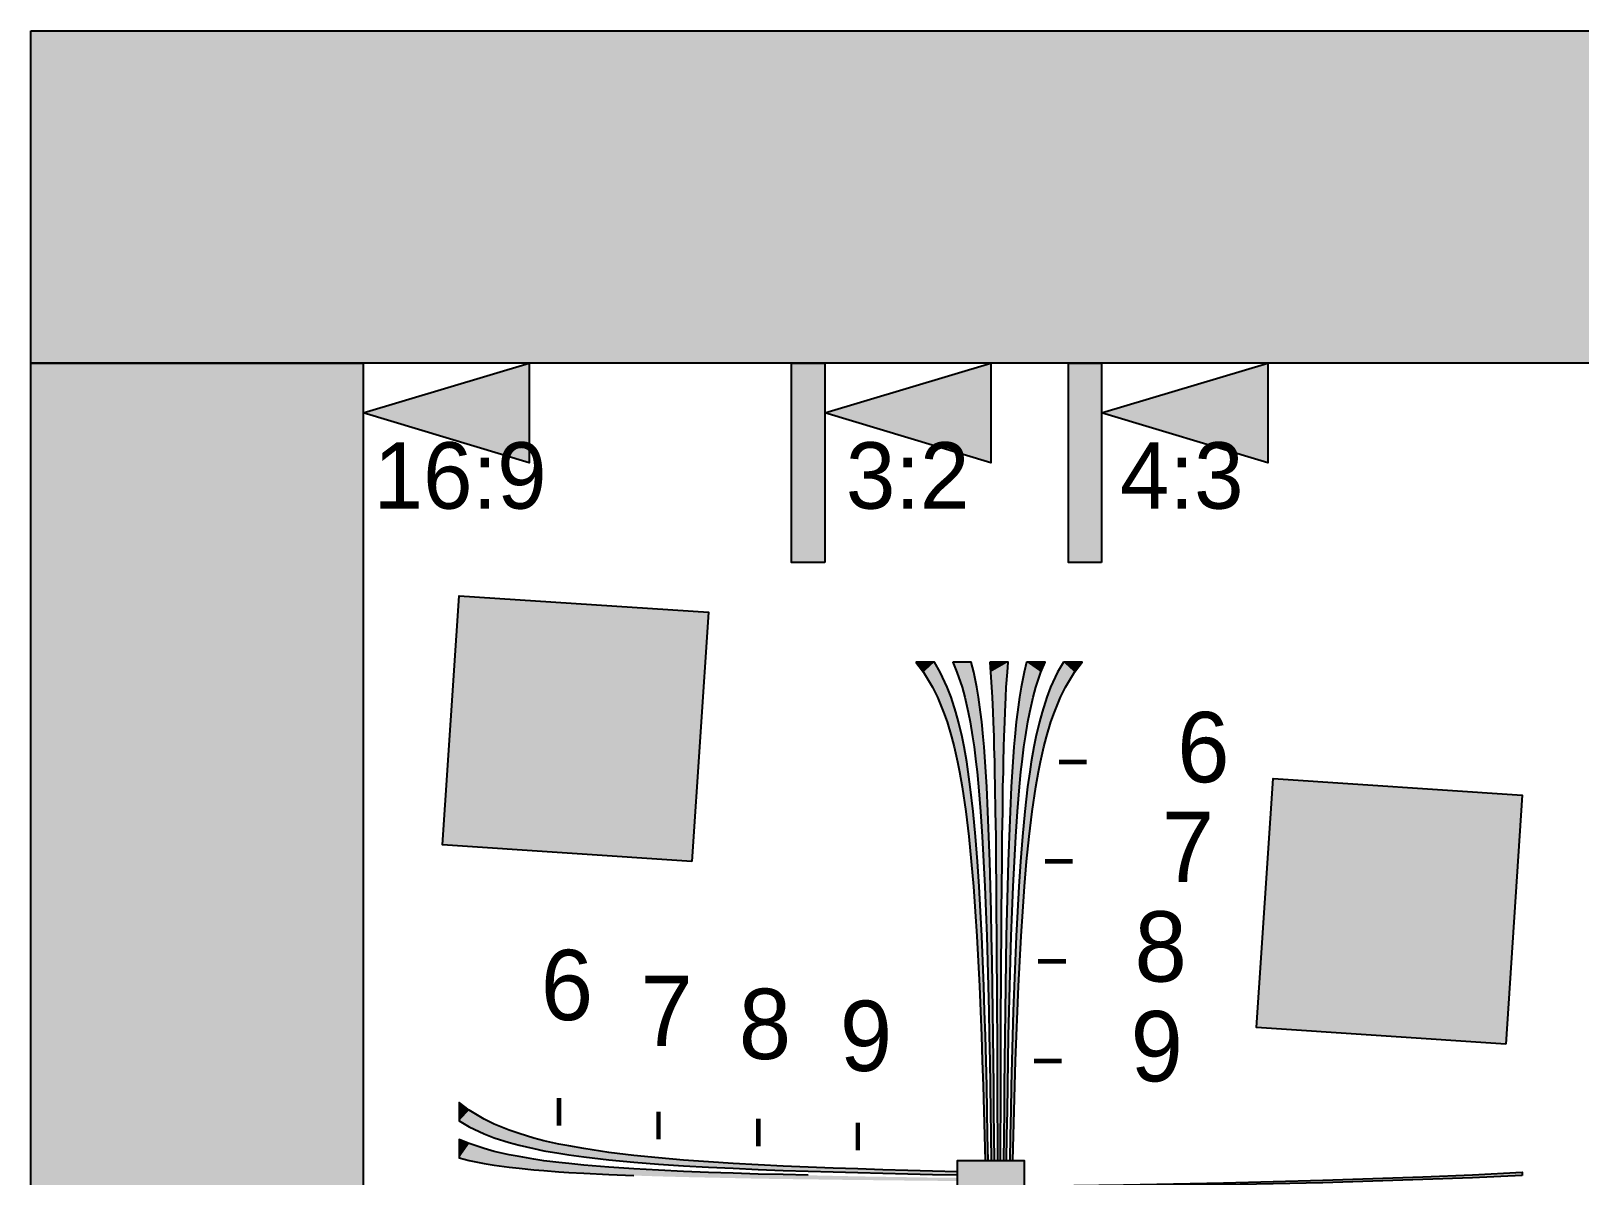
# Model space of a CAD drawing. Header units: millimetres. Extents: x 0 to 420, y 0 to 297.
# Drawn here: x 0 to 115.3, y 211.8 to 297 of the extents above; entities that cross this region are included whole.
import ezdxf

# ---------------------------------------------------------------- set-up
doc = ezdxf.new("R2010")
doc.units = ezdxf.units.MM
for name, color, linetype in [('FRAME', 7, 'Continuous'), ('GLUE', 1, 'Continuous'), ('LABELS', 7, 'Continuous'), ('PERIPHERY', 7, 'Continuous'), ('SFR', 7, 'Continuous')]:
    doc.layers.add(name, color=color, linetype=linetype)

msp = doc.modelspace()

# ---------------------------------------------------------------- hatches: boundary and pattern name
at = {"layer": 'FRAME', "true_color": 0x000000}
h = msp.add_hatch(color=7, dxfattribs=at)
h.dxf.hatch_style = 1
h.paths.add_polyline_path([(0, 297), (250.75, 297), (250.75, 272.25), (0, 272.25), (0, 297)])
h = msp.add_hatch(color=7, dxfattribs=at)
h.dxf.hatch_style = 1
h.paths.add_polyline_path([(0, 272.25), (24.75, 272.25), (24.75, 24.75), (0, 24.75), (0, 272.25)])
h = msp.add_hatch(color=7, dxfattribs=at)
h.dxf.hatch_style = 1
h.paths.add_polyline_path([(37.12, 272.25), (37.12, 264.82), (24.75, 268.54), (37.12, 272.25)])
h = msp.add_hatch(color=7, dxfattribs=at)
h.dxf.hatch_style = 1
h.paths.add_polyline_path([(59.13, 257.4), (56.65, 257.4), (56.65, 272.25), (59.13, 272.25), (59.13, 257.4)])
h = msp.add_hatch(color=7, dxfattribs=at)
h.dxf.hatch_style = 1
h.paths.add_polyline_path([(71.5, 272.25), (71.5, 264.82), (59.13, 268.54), (71.5, 272.25)])
h = msp.add_hatch(color=7, dxfattribs=at)
h.dxf.hatch_style = 1
h.paths.add_polyline_path([(79.76, 257.4), (77.28, 257.4), (77.28, 272.25), (79.76, 272.25), (79.76, 257.4)])
h = msp.add_hatch(color=7, dxfattribs=at)
h.dxf.hatch_style = 1
h.paths.add_polyline_path([(92.13, 272.25), (92.13, 264.82), (79.76, 268.54), (92.13, 272.25)])
at = {"layer": 'PERIPHERY', "true_color": 0x000000}
h = msp.add_hatch(color=7, dxfattribs=at)
h.dxf.hatch_style = 1
h.paths.add_polyline_path([(65.92, 249.98), (66.49, 249.23), (67.16, 248.12), (67.53, 247.38), (67.99, 246.26), (68.25, 245.52), (68.58, 244.41), (68.77, 243.66), (69.02, 242.55), (69.16, 241.81), (69.36, 240.69), (69.64, 238.84), (69.86, 236.98), (70.05, 235.13), (70.21, 233.27), (70.35, 231.41), (70.46, 229.56), (70.57, 227.7), (70.65, 225.84), (70.74, 223.99), (70.81, 222.13), (70.87, 220.27), (70.94, 218.42), (70.98, 216.56), (71.03, 214.71), (71.08, 212.85), (71.31, 212.85), (71.27, 214.71), (71.24, 216.56), (71.2, 218.42), (71.15, 220.27), (71.1, 222.13), (71.04, 223.99), (70.98, 225.84), (70.91, 227.7), (70.83, 229.56), (70.74, 231.41), (70.63, 233.27), (70.51, 235.13), (70.36, 236.98), (70.19, 238.84), (69.97, 240.69), (69.82, 241.81), (69.71, 242.55), (69.51, 243.66), (69.36, 244.41), (69.11, 245.52), (68.9, 246.26), (68.54, 247.38), (68.26, 248.12), (67.74, 249.23), (67.3, 249.98), (65.92, 249.98)])
h = msp.add_hatch(color=7, dxfattribs=at)
h.dxf.hatch_style = 1
h.paths.add_polyline_path([(68.67, 249.98), (68.98, 249.23), (69.36, 248.12), (69.57, 247.38), (69.82, 246.26), (69.97, 245.52), (70.15, 244.41), (70.26, 243.66), (70.39, 242.55), (70.48, 241.81), (70.59, 240.69), (70.74, 238.84), (70.86, 236.98), (70.96, 235.13), (71.05, 233.27), (71.13, 231.41), (71.2, 229.56), (71.25, 227.7), (71.3, 225.84), (71.35, 223.99), (71.39, 222.13), (71.43, 220.27), (71.46, 218.42), (71.49, 216.56), (71.51, 214.71), (71.54, 212.85), (71.77, 212.85), (71.75, 214.71), (71.73, 216.56), (71.72, 218.42), (71.7, 220.27), (71.68, 222.13), (71.65, 223.99), (71.62, 225.84), (71.6, 227.7), (71.56, 229.56), (71.52, 231.41), (71.48, 233.27), (71.42, 235.13), (71.36, 236.98), (71.29, 238.84), (71.2, 240.69), (71.13, 241.81), (71.08, 242.55), (71, 243.66), (70.94, 244.41), (70.83, 245.52), (70.74, 246.26), (70.59, 247.38), (70.46, 248.12), (70.24, 249.23), (70.05, 249.98), (68.67, 249.98), (68.67, 249.98)])
h = msp.add_hatch(color=7, dxfattribs=at)
h.dxf.hatch_style = 1
h.paths.add_polyline_path([(71.42, 249.98), (71.49, 249.23), (71.56, 248.12), (71.6, 247.38), (71.65, 246.26), (71.69, 245.52), (71.72, 244.41), (71.74, 243.66), (71.77, 242.55), (71.78, 241.81), (71.81, 240.69), (71.84, 238.84), (71.87, 236.98), (71.89, 235.13), (71.9, 233.27), (71.91, 231.41), (71.93, 229.56), (71.94, 227.7), (71.95, 225.84), (71.96, 223.99), (71.97, 222.13), (71.98, 220.27), (71.98, 218.42), (71.99, 216.56), (72, 214.71), (72, 212.85), (72.23, 212.85), (72.23, 214.71), (72.24, 216.56), (72.24, 218.42), (72.25, 220.27), (72.26, 222.13), (72.26, 223.99), (72.28, 225.84), (72.28, 227.7), (72.3, 229.56), (72.31, 231.41), (72.33, 233.27), (72.34, 235.13), (72.36, 236.98), (72.39, 238.84), (72.41, 240.69), (72.44, 241.81), (72.46, 242.55), (72.48, 243.66), (72.5, 244.41), (72.55, 245.52), (72.57, 246.26), (72.62, 247.38), (72.66, 248.12), (72.74, 249.23), (72.8, 249.98), (71.42, 249.98)])
h = msp.add_hatch(color=7, dxfattribs=at)
h.dxf.hatch_style = 1
h.paths.add_polyline_path([(74.17, 249.98), (73.99, 249.23), (73.76, 248.12), (73.64, 247.38), (73.49, 246.26), (73.4, 245.52), (73.29, 244.41), (73.23, 243.66), (73.14, 242.55), (73.1, 241.81), (73.03, 240.69), (72.94, 238.84), (72.86, 236.98), (72.8, 235.13), (72.74, 233.27), (72.7, 231.41), (72.66, 229.56), (72.63, 227.7), (72.6, 225.84), (72.57, 223.99), (72.55, 222.13), (72.52, 220.27), (72.5, 218.42), (72.49, 216.56), (72.47, 214.71), (72.46, 212.85), (72.68, 212.85), (72.71, 214.71), (72.74, 216.56), (72.77, 218.42), (72.8, 220.27), (72.83, 222.13), (72.88, 223.99), (72.92, 225.84), (72.97, 227.7), (73.03, 229.56), (73.1, 231.41), (73.17, 233.27), (73.26, 235.13), (73.36, 236.98), (73.49, 238.84), (73.64, 240.69), (73.75, 241.81), (73.83, 242.55), (73.97, 243.66), (74.08, 244.41), (74.26, 245.52), (74.4, 246.26), (74.66, 247.38), (74.86, 248.12), (75.24, 249.23), (75.55, 249.98), (74.17, 249.98), (74.17, 249.98)])
h = msp.add_hatch(color=7, dxfattribs=at)
h.dxf.hatch_style = 1
h.paths.add_polyline_path([(76.92, 249.98), (76.48, 249.23), (75.96, 248.12), (75.68, 247.38), (75.32, 246.26), (75.12, 245.52), (74.86, 244.41), (74.71, 243.66), (74.52, 242.55), (74.4, 241.81), (74.25, 240.69), (74.04, 238.84), (73.87, 236.98), (73.71, 235.13), (73.59, 233.27), (73.49, 231.41), (73.4, 229.56), (73.32, 227.7), (73.25, 225.84), (73.18, 223.99), (73.12, 222.13), (73.08, 220.27), (73.03, 218.42), (72.99, 216.56), (72.95, 214.71), (72.92, 212.85), (73.14, 212.85), (73.19, 214.71), (73.24, 216.56), (73.29, 218.42), (73.35, 220.27), (73.41, 222.13), (73.49, 223.99), (73.57, 225.84), (73.66, 227.7), (73.76, 229.56), (73.88, 231.41), (74.02, 233.27), (74.17, 235.13), (74.36, 236.98), (74.59, 238.84), (74.86, 240.69), (75.06, 241.81), (75.21, 242.55), (75.45, 243.66), (75.65, 244.41), (75.98, 245.52), (76.24, 246.26), (76.7, 247.38), (77.06, 248.12), (77.74, 249.23), (78.3, 249.98), (76.92, 249.98), (76.92, 249.98)])
h = msp.add_hatch(color=7, dxfattribs=at)
h.dxf.hatch_style = 1
h.paths.add_polyline_path([(31.9, 215.8), (32.65, 215.36), (33.76, 214.84), (34.5, 214.55), (35.62, 214.2), (36.36, 214), (37.47, 213.74), (38.21, 213.58), (39.33, 213.39), (40.07, 213.28), (41.18, 213.12), (43.04, 212.91), (44.9, 212.74), (46.75, 212.59), (48.61, 212.46), (50.47, 212.36), (52.32, 212.27), (54.18, 212.19), (56.03, 212.12), (57.89, 212.06), (59.75, 212), (61.6, 211.95), (63.46, 211.9), (65.32, 211.86), (67.17, 211.82), (69.03, 211.79), (69.03, 212.02), (67.17, 212.07), (65.32, 212.11), (63.46, 212.16), (61.6, 212.22), (59.75, 212.29), (57.89, 212.36), (56.03, 212.44), (54.18, 212.53), (52.32, 212.64), (50.47, 212.75), (48.61, 212.89), (46.75, 213.05), (44.9, 213.23), (43.04, 213.46), (41.18, 213.74), (40.07, 213.94), (39.33, 214.08), (38.21, 214.33), (37.47, 214.52), (36.36, 214.86), (35.62, 215.11), (34.5, 215.57), (33.76, 215.94), (32.65, 216.61), (31.9, 217.17), (31.9, 215.8), (31.9, 215.8)])
h = msp.add_hatch(color=7, dxfattribs=at)
h.dxf.hatch_style = 1
h.paths.add_polyline_path([(31.9, 213.05), (32.65, 212.86), (33.76, 212.64), (34.5, 212.51), (35.62, 212.36), (36.36, 212.28), (37.47, 212.16), (38.21, 212.1), (39.33, 212.02), (40.07, 211.97), (41.18, 211.9), (43.04, 211.81), (44.9, 211.73), (46.75, 211.67), (48.61, 211.62), (50.47, 211.58), (52.32, 211.54), (54.18, 211.5), (56.03, 211.47), (57.89, 211.45), (59.75, 211.42), (61.6, 211.4), (63.46, 211.38), (65.32, 211.36), (67.17, 211.34), (69.03, 211.33), (69.03, 211.56), (67.17, 211.58), (65.32, 211.61), (63.46, 211.64), (61.6, 211.67), (59.75, 211.71), (57.89, 211.75), (56.03, 211.8), (54.18, 211.84), (52.32, 211.9), (50.47, 211.97), (48.61, 212.04), (46.75, 212.13), (44.9, 212.24), (43.04, 212.36), (41.18, 212.51), (40.07, 212.62), (39.33, 212.7), (38.21, 212.84), (37.47, 212.95), (36.36, 213.14), (35.62, 213.28), (34.5, 213.53), (33.76, 213.74), (32.65, 214.11), (31.9, 214.42), (31.9, 213.05), (31.9, 213.05)])
h = msp.add_hatch(color=7, dxfattribs=at)
h.dxf.hatch_style = 1
h.paths.add_polyline_path([(73.98, 207.9), (69.03, 207.9), (69.03, 212.85), (73.98, 212.85), (73.98, 207.9)])
h = msp.add_hatch(color=7, dxfattribs=at)
h.dxf.hatch_style = 1
h.paths.add_polyline_path([(111.1, 211.74), (107.39, 211.57), (103.68, 211.43), (99.97, 211.31), (96.25, 211.2), (92.54, 211.12), (88.83, 211.04), (85.11, 210.97), (81.4, 210.91), (77.69, 210.86), (73.98, 210.81), (73.98, 210.93), (77.69, 210.99), (81.4, 211.05), (85.11, 211.12), (88.83, 211.2), (92.54, 211.28), (96.25, 211.38), (99.97, 211.5), (103.68, 211.63), (107.39, 211.79), (111.1, 211.98), (111.1, 211.74)])
at = {"layer": 'SFR', "true_color": 0x000000}
h = msp.add_hatch(color=7, dxfattribs=at)
h.dxf.hatch_style = 1
h.paths.add_polyline_path([(49.23, 235.13), (30.67, 236.36), (31.9, 254.92), (50.47, 253.69), (49.23, 235.13)])
h = msp.add_hatch(color=7, dxfattribs=at)
h.dxf.hatch_style = 1
h.paths.add_polyline_path([(109.87, 221.51), (91.3, 222.75), (92.54, 241.31), (111.1, 240.07), (109.87, 221.51)])

# ---------------------------------------------------------------- linework, layer by layer
at = {"layer": 'FRAME', "color": 250}
for points in [[(0, 297), (250.75, 297), (250.75, 272.25), (0, 272.25), (0, 297)], [(0, 272.25), (24.75, 272.25), (24.75, 24.75), (0, 24.75), (0, 272.25)], [(37.12, 272.25), (37.12, 264.82), (24.75, 268.54), (37.12, 272.25)], [(59.13, 257.4), (56.65, 257.4), (56.65, 272.25), (59.13, 272.25), (59.13, 257.4)], [(71.5, 272.25), (71.5, 264.82), (59.13, 268.54), (71.5, 272.25)], [(79.76, 257.4), (77.28, 257.4), (77.28, 272.25), (79.76, 272.25), (79.76, 257.4)], [(92.13, 272.25), (92.13, 264.82), (79.76, 268.54), (92.13, 272.25)]]:
    msp.add_lwpolyline(points, close=True, dxfattribs=at)
at = {"layer": 'FRAME', "color": 250, "true_color": 0x000000}
for points in [[(0, 297), (0, 272.25), (250.75, 272.25)], [(250.75, 272.25), (250.75, 297), (0, 297)], [(0, 272.25), (0, 24.75), (24.75, 24.75)], [(24.75, 24.75), (24.75, 272.25), (0, 272.25)], [(24.75, 268.54), (37.12, 264.82), (37.12, 272.25)], [(59.13, 257.4), (59.13, 272.25), (56.65, 272.25)], [(56.65, 272.25), (56.65, 257.4), (59.13, 257.4)], [(59.13, 268.54), (71.5, 264.82), (71.5, 272.25)], [(79.76, 257.4), (79.76, 272.25), (77.28, 272.25)], [(77.28, 272.25), (77.28, 257.4), (79.76, 257.4)], [(79.76, 268.54), (92.13, 264.82), (92.13, 272.25)]]:
    msp.add_solid(points, dxfattribs=at)
at = {"layer": 'GLUE', "color": 1, "lineweight": 18}
msp.add_lwpolyline([(0, 0), (420, 0), (420, 297), (0, 297), (0, 0)], dxfattribs=at)
at = {"layer": 'PERIPHERY', "color": 250}
for points in [[(65.92, 249.98), (66.49, 249.23), (67.16, 248.12), (67.53, 247.38), (67.99, 246.26), (68.25, 245.52), (68.58, 244.41), (68.77, 243.66), (69.02, 242.55), (69.16, 241.81), (69.36, 240.69), (69.64, 238.84), (69.86, 236.98), (70.05, 235.13), (70.21, 233.27), (70.35, 231.41), (70.46, 229.56), (70.57, 227.7), (70.65, 225.84), (70.74, 223.99), (70.81, 222.13), (70.87, 220.27), (70.94, 218.42), (70.98, 216.56), (71.03, 214.71), (71.08, 212.85), (71.31, 212.85), (71.27, 214.71), (71.24, 216.56), (71.2, 218.42), (71.15, 220.27), (71.1, 222.13), (71.04, 223.99), (70.98, 225.84), (70.91, 227.7), (70.83, 229.56), (70.74, 231.41), (70.63, 233.27), (70.51, 235.13), (70.36, 236.98), (70.19, 238.84), (69.97, 240.69), (69.82, 241.81), (69.71, 242.55), (69.51, 243.66), (69.36, 244.41), (69.11, 245.52), (68.9, 246.26), (68.54, 247.38), (68.26, 248.12), (67.74, 249.23), (67.3, 249.98), (65.92, 249.98)], [(68.67, 249.98), (68.98, 249.23), (69.36, 248.12), (69.57, 247.38), (69.82, 246.26), (69.97, 245.52), (70.15, 244.41), (70.26, 243.66), (70.39, 242.55), (70.48, 241.81), (70.59, 240.69), (70.74, 238.84), (70.86, 236.98), (70.96, 235.13), (71.05, 233.27), (71.13, 231.41), (71.2, 229.56), (71.25, 227.7), (71.3, 225.84), (71.35, 223.99), (71.39, 222.13), (71.43, 220.27), (71.46, 218.42), (71.49, 216.56), (71.51, 214.71), (71.54, 212.85), (71.77, 212.85), (71.75, 214.71), (71.73, 216.56), (71.72, 218.42), (71.7, 220.27), (71.68, 222.13), (71.65, 223.99), (71.62, 225.84), (71.6, 227.7), (71.56, 229.56), (71.52, 231.41), (71.48, 233.27), (71.42, 235.13), (71.36, 236.98), (71.29, 238.84), (71.2, 240.69), (71.13, 241.81), (71.08, 242.55), (71, 243.66), (70.94, 244.41), (70.83, 245.52), (70.74, 246.26), (70.59, 247.38), (70.46, 248.12), (70.24, 249.23), (70.05, 249.98), (68.67, 249.98), (68.67, 249.98)], [(71.42, 249.98), (71.49, 249.23), (71.56, 248.12), (71.6, 247.38), (71.65, 246.26), (71.69, 245.52), (71.72, 244.41), (71.74, 243.66), (71.77, 242.55), (71.78, 241.81), (71.81, 240.69), (71.84, 238.84), (71.87, 236.98), (71.89, 235.13), (71.9, 233.27), (71.91, 231.41), (71.93, 229.56), (71.94, 227.7), (71.95, 225.84), (71.96, 223.99), (71.97, 222.13), (71.98, 220.27), (71.98, 218.42), (71.99, 216.56), (72, 214.71), (72, 212.85), (72.23, 212.85), (72.23, 214.71), (72.24, 216.56), (72.24, 218.42), (72.25, 220.27), (72.26, 222.13), (72.26, 223.99), (72.28, 225.84), (72.28, 227.7), (72.3, 229.56), (72.31, 231.41), (72.33, 233.27), (72.34, 235.13), (72.36, 236.98), (72.39, 238.84), (72.41, 240.69), (72.44, 241.81), (72.46, 242.55), (72.48, 243.66), (72.5, 244.41), (72.55, 245.52), (72.57, 246.26), (72.62, 247.38), (72.66, 248.12), (72.74, 249.23), (72.8, 249.98), (71.42, 249.98)], [(74.17, 249.98), (73.99, 249.23), (73.76, 248.12), (73.64, 247.38), (73.49, 246.26), (73.4, 245.52), (73.29, 244.41), (73.23, 243.66), (73.14, 242.55), (73.1, 241.81), (73.03, 240.69), (72.94, 238.84), (72.86, 236.98), (72.8, 235.13), (72.74, 233.27), (72.7, 231.41), (72.66, 229.56), (72.63, 227.7), (72.6, 225.84), (72.57, 223.99), (72.55, 222.13), (72.52, 220.27), (72.5, 218.42), (72.49, 216.56), (72.47, 214.71), (72.46, 212.85), (72.68, 212.85), (72.71, 214.71), (72.74, 216.56), (72.77, 218.42), (72.8, 220.27), (72.83, 222.13), (72.88, 223.99), (72.92, 225.84), (72.97, 227.7), (73.03, 229.56), (73.1, 231.41), (73.17, 233.27), (73.26, 235.13), (73.36, 236.98), (73.49, 238.84), (73.64, 240.69), (73.75, 241.81), (73.83, 242.55), (73.97, 243.66), (74.08, 244.41), (74.26, 245.52), (74.4, 246.26), (74.66, 247.38), (74.86, 248.12), (75.24, 249.23), (75.55, 249.98), (74.17, 249.98), (74.17, 249.98)], [(76.92, 249.98), (76.48, 249.23), (75.96, 248.12), (75.68, 247.38), (75.32, 246.26), (75.12, 245.52), (74.86, 244.41), (74.71, 243.66), (74.52, 242.55), (74.4, 241.81), (74.25, 240.69), (74.04, 238.84), (73.87, 236.98), (73.71, 235.13), (73.59, 233.27), (73.49, 231.41), (73.4, 229.56), (73.32, 227.7), (73.25, 225.84), (73.18, 223.99), (73.12, 222.13), (73.08, 220.27), (73.03, 218.42), (72.99, 216.56), (72.95, 214.71), (72.92, 212.85), (73.14, 212.85), (73.19, 214.71), (73.24, 216.56), (73.29, 218.42), (73.35, 220.27), (73.41, 222.13), (73.49, 223.99), (73.57, 225.84), (73.66, 227.7), (73.76, 229.56), (73.88, 231.41), (74.02, 233.27), (74.17, 235.13), (74.36, 236.98), (74.59, 238.84), (74.86, 240.69), (75.06, 241.81), (75.21, 242.55), (75.45, 243.66), (75.65, 244.41), (75.98, 245.52), (76.24, 246.26), (76.7, 247.38), (77.06, 248.12), (77.74, 249.23), (78.3, 249.98), (76.92, 249.98), (76.92, 249.98)], [(31.9, 215.8), (32.65, 215.36), (33.76, 214.84), (34.5, 214.55), (35.62, 214.2), (36.36, 214), (37.47, 213.74), (38.21, 213.58), (39.33, 213.39), (40.07, 213.28), (41.18, 213.12), (43.04, 212.91), (44.9, 212.74), (46.75, 212.59), (48.61, 212.46), (50.47, 212.36), (52.32, 212.27), (54.18, 212.19), (56.03, 212.12), (57.89, 212.06), (59.75, 212), (61.6, 211.95), (63.46, 211.9), (65.32, 211.86), (67.17, 211.82), (69.03, 211.79), (69.03, 212.02), (67.17, 212.07), (65.32, 212.11), (63.46, 212.16), (61.6, 212.22), (59.75, 212.29), (57.89, 212.36), (56.03, 212.44), (54.18, 212.53), (52.32, 212.64), (50.47, 212.75), (48.61, 212.89), (46.75, 213.05), (44.9, 213.23), (43.04, 213.46), (41.18, 213.74), (40.07, 213.94), (39.33, 214.08), (38.21, 214.33), (37.47, 214.52), (36.36, 214.86), (35.62, 215.11), (34.5, 215.57), (33.76, 215.94), (32.65, 216.61), (31.9, 217.17), (31.9, 215.8), (31.9, 215.8)], [(73.98, 207.9), (69.03, 207.9), (69.03, 212.85), (73.98, 212.85), (73.98, 207.9)], [(111.1, 211.74), (107.39, 211.57), (103.68, 211.43), (99.97, 211.31), (96.25, 211.2), (92.54, 211.12), (88.83, 211.04), (85.11, 210.97), (81.4, 210.91), (77.69, 210.86), (73.98, 210.81), (73.98, 210.93), (77.69, 210.99), (81.4, 211.05), (85.11, 211.12), (88.83, 211.2), (92.54, 211.28), (96.25, 211.38), (99.97, 211.5), (103.68, 211.63), (107.39, 211.79), (111.1, 211.98), (111.1, 211.74)]]:
    msp.add_lwpolyline(points, close=True, dxfattribs=at)
at = {"layer": 'PERIPHERY', "color": 250, "lineweight": 35, "const_width": 0.344}
for points in [[(76.58, 242.55), (78.64, 242.55)], [(75.55, 235.13), (77.61, 235.13)], [(75.03, 227.7), (77.1, 227.7)], [(74.73, 220.27), (76.79, 220.27)], [(39.33, 215.45), (39.33, 217.52)], [(46.75, 214.42), (46.75, 216.49)], [(54.18, 213.91), (54.18, 215.97)], [(61.6, 213.6), (61.6, 215.66)]]:
    msp.add_lwpolyline(points, dxfattribs=at)
at = {"layer": 'PERIPHERY', "color": 250}
msp.add_lwpolyline([(57.89, 211.75), (56.03, 211.8), (54.18, 211.84), (52.32, 211.9), (50.47, 211.97), (48.61, 212.04), (46.75, 212.13), (44.9, 212.24), (43.04, 212.36), (41.18, 212.51), (40.07, 212.62), (39.33, 212.7), (38.21, 212.84), (37.47, 212.95), (36.36, 213.14), (35.62, 213.28), (34.5, 213.53), (33.76, 213.74), (32.65, 214.11), (31.9, 214.42), (31.9, 213.05), (31.9, 213.05), (31.9, 213.05), (32.65, 212.86), (33.76, 212.64), (34.5, 212.51), (35.62, 212.36), (36.36, 212.28), (37.47, 212.16), (38.21, 212.1), (39.33, 212.02), (40.07, 211.97), (41.18, 211.9), (43.04, 211.81), (44.9, 211.73)], dxfattribs=at)
at = {"layer": 'PERIPHERY', "color": 250, "true_color": 0x000000}
for points in [[(67.3, 249.98), (65.92, 249.98), (66.49, 249.23)], [(67.3, 249.98), (66.49, 249.23), (67.16, 248.12)], [(67.3, 249.98), (67.16, 248.12), (67.53, 247.38)], [(67.3, 249.98), (67.53, 247.38), (67.99, 246.26)], [(67.3, 249.98), (67.99, 246.26), (68.25, 245.52)], [(67.3, 249.98), (68.25, 245.52), (68.58, 244.41)], [(67.3, 249.98), (68.58, 244.41), (68.77, 243.66)], [(67.3, 249.98), (68.77, 243.66), (70.36, 236.98)], [(67.3, 249.98), (70.36, 236.98), (70.19, 238.84)], [(67.3, 249.98), (70.19, 238.84), (69.97, 240.69)], [(67.3, 249.98), (69.97, 240.69), (69.82, 241.81)], [(67.3, 249.98), (69.82, 241.81), (69.71, 242.55)], [(67.3, 249.98), (69.71, 242.55), (69.51, 243.66)], [(67.3, 249.98), (69.51, 243.66), (69.36, 244.41)], [(67.3, 249.98), (69.36, 244.41), (69.11, 245.52)], [(67.3, 249.98), (69.11, 245.52), (68.9, 246.26)], [(67.3, 249.98), (68.9, 246.26), (68.54, 247.38)], [(67.3, 249.98), (68.54, 247.38), (68.26, 248.12)], [(68.26, 248.12), (67.74, 249.23), (67.3, 249.98)], [(68.67, 249.98), (68.98, 249.23), (70.83, 245.52)], [(68.67, 249.98), (70.83, 245.52), (70.74, 246.26)], [(68.67, 249.98), (70.74, 246.26), (70.59, 247.38)], [(68.67, 249.98), (70.59, 247.38), (70.46, 248.12)], [(68.67, 249.98), (70.46, 248.12), (70.24, 249.23)], [(68.67, 249.98), (70.24, 249.23), (70.05, 249.98)], [(68.98, 249.23), (69.36, 248.12), (71, 243.66)], [(68.98, 249.23), (71, 243.66), (70.94, 244.41)], [(68.98, 249.23), (70.94, 244.41), (70.83, 245.52)], [(72.8, 249.98), (71.42, 249.98), (71.49, 249.23)], [(72.8, 249.98), (71.49, 249.23), (71.56, 248.12)], [(72.8, 249.98), (71.56, 248.12), (71.6, 247.38)], [(72.8, 249.98), (71.6, 247.38), (71.65, 246.26)], [(72.8, 249.98), (71.65, 246.26), (71.69, 245.52)], [(72.8, 249.98), (71.69, 245.52), (71.72, 244.41)], [(72.8, 249.98), (71.72, 244.41), (71.74, 243.66)], [(72.8, 249.98), (71.74, 243.66), (71.77, 242.55)], [(72.8, 249.98), (71.77, 242.55), (71.78, 241.81)], [(72.8, 249.98), (71.78, 241.81), (71.81, 240.69)], [(72.8, 249.98), (71.81, 240.69), (71.84, 238.84)], [(71.84, 238.84), (72.74, 249.23), (72.8, 249.98)], [(71.84, 238.84), (72.66, 248.12), (72.74, 249.23)], [(74.17, 249.98), (72.63, 227.7), (72.6, 225.84)], [(74.17, 249.98), (72.6, 225.84), (73.36, 236.98)], [(74.17, 249.98), (72.66, 229.56), (72.63, 227.7)], [(74.17, 249.98), (72.7, 231.41), (72.66, 229.56)], [(74.17, 249.98), (72.74, 233.27), (72.7, 231.41)], [(74.17, 249.98), (72.8, 235.13), (72.74, 233.27)], [(74.17, 249.98), (72.86, 236.98), (72.8, 235.13)], [(74.17, 249.98), (72.94, 238.84), (72.86, 236.98)], [(74.17, 249.98), (73.03, 240.69), (72.94, 238.84)], [(74.17, 249.98), (73.1, 241.81), (73.03, 240.69)], [(74.17, 249.98), (73.14, 242.55), (73.1, 241.81)], [(74.17, 249.98), (73.23, 243.66), (73.14, 242.55)], [(74.17, 249.98), (73.29, 244.41), (73.23, 243.66)], [(74.17, 249.98), (73.4, 245.52), (73.29, 244.41)], [(74.17, 249.98), (73.36, 236.98), (73.49, 238.84)], [(74.17, 249.98), (73.49, 246.26), (73.4, 245.52)], [(74.17, 249.98), (73.64, 247.38), (73.49, 246.26)], [(74.17, 249.98), (73.49, 238.84), (73.64, 240.69)], [(74.17, 249.98), (73.76, 248.12), (73.64, 247.38)], [(74.17, 249.98), (73.64, 240.69), (73.75, 241.81)], [(74.17, 249.98), (73.75, 241.81), (73.83, 242.55)], [(74.17, 249.98), (73.99, 249.23), (73.76, 248.12)], [(74.17, 249.98), (73.83, 242.55), (73.97, 243.66)], [(76.92, 249.98), (74.04, 238.84), (73.87, 236.98)], [(76.92, 249.98), (73.87, 236.98), (75.45, 243.66)], [(74.17, 249.98), (73.97, 243.66), (74.08, 244.41)], [(76.92, 249.98), (74.25, 240.69), (74.04, 238.84)], [(74.17, 249.98), (74.08, 244.41), (74.26, 245.52)], [(74.17, 249.98), (74.26, 245.52), (74.4, 246.26)], [(74.17, 249.98), (74.4, 246.26), (74.66, 247.38)], [(74.17, 249.98), (74.66, 247.38), (74.86, 248.12)], [(74.17, 249.98), (74.86, 248.12), (75.24, 249.23)], [(74.17, 249.98), (75.24, 249.23), (75.55, 249.98)], [(76.92, 249.98), (74.4, 241.81), (74.25, 240.69)], [(76.92, 249.98), (74.52, 242.55), (74.4, 241.81)], [(76.92, 249.98), (74.71, 243.66), (74.52, 242.55)], [(76.92, 249.98), (74.86, 244.41), (74.71, 243.66)], [(76.92, 249.98), (75.12, 245.52), (74.86, 244.41)], [(76.92, 249.98), (75.32, 246.26), (75.12, 245.52)], [(76.92, 249.98), (75.68, 247.38), (75.32, 246.26)], [(76.92, 249.98), (75.45, 243.66), (75.65, 244.41)], [(76.92, 249.98), (75.65, 244.41), (75.98, 245.52)], [(76.92, 249.98), (75.96, 248.12), (75.68, 247.38)], [(76.92, 249.98), (76.48, 249.23), (75.96, 248.12)], [(76.92, 249.98), (75.98, 245.52), (76.24, 246.26)], [(76.92, 249.98), (76.24, 246.26), (76.7, 247.38)], [(76.92, 249.98), (76.7, 247.38), (77.06, 248.12)], [(76.92, 249.98), (77.06, 248.12), (77.74, 249.23)], [(76.92, 249.98), (77.74, 249.23), (78.3, 249.98)], [(69.36, 248.12), (69.57, 247.38), (71.13, 241.81)], [(69.36, 248.12), (71.13, 241.81), (71.08, 242.55)], [(69.36, 248.12), (71.08, 242.55), (71, 243.66)], [(71.84, 238.84), (72.62, 247.38), (72.66, 248.12)], [(69.57, 247.38), (69.82, 246.26), (71.2, 240.69)], [(69.57, 247.38), (71.2, 240.69), (71.13, 241.81)], [(71.84, 238.84), (72.57, 246.26), (72.62, 247.38)], [(69.82, 246.26), (69.97, 245.52), (71.29, 238.84)], [(69.82, 246.26), (71.29, 238.84), (71.2, 240.69)], [(71.84, 238.84), (72.55, 245.52), (72.57, 246.26)], [(69.97, 245.52), (70.15, 244.41), (71.36, 236.98)], [(69.97, 245.52), (71.36, 236.98), (71.29, 238.84)], [(71.84, 238.84), (72.5, 244.41), (72.55, 245.52)], [(68.77, 243.66), (69.02, 242.55), (70.36, 236.98)], [(70.15, 244.41), (70.26, 243.66), (71.36, 236.98)], [(70.26, 243.66), (70.39, 242.55), (71.42, 235.13)], [(70.26, 243.66), (71.42, 235.13), (71.36, 236.98)], [(71.84, 238.84), (72.48, 243.66), (72.5, 244.41)], [(71.84, 238.84), (72.46, 242.55), (72.48, 243.66)], [(73.87, 236.98), (75.21, 242.55), (75.45, 243.66)], [(69.02, 242.55), (69.16, 241.81), (70.51, 235.13)], [(69.02, 242.55), (70.51, 235.13), (70.36, 236.98)], [(70.39, 242.55), (70.48, 241.81), (71.48, 233.27)], [(70.39, 242.55), (71.48, 233.27), (71.42, 235.13)], [(71.84, 238.84), (72.44, 241.81), (72.46, 242.55)], [(73.87, 236.98), (75.06, 241.81), (75.21, 242.55)], [(69.16, 241.81), (69.36, 240.69), (70.51, 235.13)], [(70.48, 241.81), (70.59, 240.69), (71.52, 231.41)], [(70.48, 241.81), (71.52, 231.41), (71.48, 233.27)], [(71.84, 238.84), (72.41, 240.69), (72.44, 241.81)], [(73.87, 236.98), (74.86, 240.69), (75.06, 241.81)], [(69.36, 240.69), (69.64, 238.84), (70.63, 233.27)], [(69.36, 240.69), (70.63, 233.27), (70.51, 235.13)], [(70.59, 240.69), (70.74, 238.84), (71.56, 229.56)], [(70.59, 240.69), (71.56, 229.56), (71.52, 231.41)], [(71.84, 238.84), (72.39, 238.84), (72.41, 240.69)], [(73.87, 236.98), (74.59, 238.84), (74.86, 240.69)], [(69.64, 238.84), (69.86, 236.98), (70.83, 229.56)], [(69.64, 238.84), (70.83, 229.56), (70.74, 231.41)], [(69.64, 238.84), (70.74, 231.41), (70.63, 233.27)], [(70.74, 238.84), (70.86, 236.98), (71.62, 225.84)], [(70.74, 238.84), (71.62, 225.84), (71.6, 227.7)], [(70.74, 238.84), (71.6, 227.7), (71.56, 229.56)], [(71.84, 238.84), (71.87, 236.98), (72.23, 212.85)], [(71.84, 238.84), (72.23, 212.85), (72.23, 214.71)], [(71.84, 238.84), (72.23, 214.71), (72.24, 216.56)], [(71.84, 238.84), (72.24, 216.56), (72.24, 218.42)], [(71.84, 238.84), (72.24, 218.42), (72.25, 220.27)], [(71.84, 238.84), (72.25, 220.27), (72.26, 222.13)], [(71.84, 238.84), (72.26, 222.13), (72.26, 223.99)], [(71.84, 238.84), (72.26, 223.99), (72.28, 225.84)], [(71.84, 238.84), (72.28, 225.84), (72.28, 227.7)], [(71.84, 238.84), (72.28, 227.7), (72.3, 229.56)], [(71.84, 238.84), (72.3, 229.56), (72.31, 231.41)], [(71.84, 238.84), (72.31, 231.41), (72.33, 233.27)], [(71.84, 238.84), (72.33, 233.27), (72.34, 235.13)], [(71.84, 238.84), (72.34, 235.13), (72.36, 236.98)], [(71.84, 238.84), (72.36, 236.98), (72.39, 238.84)], [(73.87, 236.98), (74.36, 236.98), (74.59, 238.84)], [(69.86, 236.98), (70.05, 235.13), (70.91, 227.7)], [(69.86, 236.98), (70.91, 227.7), (70.83, 229.56)], [(70.86, 236.98), (70.96, 235.13), (71.65, 223.99)], [(70.86, 236.98), (71.65, 223.99), (71.62, 225.84)], [(71.87, 236.98), (71.89, 235.13), (72.23, 212.85)], [(72.6, 225.84), (73.26, 235.13), (73.36, 236.98)], [(73.87, 236.98), (72.95, 214.71), (72.92, 212.85)], [(73.87, 236.98), (72.92, 212.85), (73.29, 218.42)], [(73.87, 236.98), (72.99, 216.56), (72.95, 214.71)], [(73.87, 236.98), (73.03, 218.42), (72.99, 216.56)], [(73.87, 236.98), (73.08, 220.27), (73.03, 218.42)], [(73.87, 236.98), (73.12, 222.13), (73.08, 220.27)], [(73.87, 236.98), (73.18, 223.99), (73.12, 222.13)], [(73.87, 236.98), (73.25, 225.84), (73.18, 223.99)], [(73.87, 236.98), (73.32, 227.7), (73.25, 225.84)], [(73.87, 236.98), (73.29, 218.42), (73.35, 220.27)], [(73.87, 236.98), (73.4, 229.56), (73.32, 227.7)], [(73.87, 236.98), (73.35, 220.27), (73.41, 222.13)], [(73.87, 236.98), (73.49, 231.41), (73.4, 229.56)], [(73.87, 236.98), (73.41, 222.13), (73.49, 223.99)], [(73.87, 236.98), (73.59, 233.27), (73.49, 231.41)], [(73.87, 236.98), (73.49, 223.99), (73.57, 225.84)], [(73.87, 236.98), (73.57, 225.84), (73.66, 227.7)], [(73.87, 236.98), (73.71, 235.13), (73.59, 233.27)], [(73.87, 236.98), (73.66, 227.7), (73.76, 229.56)], [(73.87, 236.98), (73.76, 229.56), (73.88, 231.41)], [(73.87, 236.98), (73.88, 231.41), (74.02, 233.27)], [(73.87, 236.98), (74.02, 233.27), (74.17, 235.13)], [(73.87, 236.98), (74.17, 235.13), (74.36, 236.98)], [(70.05, 235.13), (70.21, 233.27), (71.04, 223.99)], [(70.05, 235.13), (71.04, 223.99), (70.98, 225.84)], [(70.05, 235.13), (70.98, 225.84), (70.91, 227.7)], [(70.96, 235.13), (71.05, 233.27), (71.7, 220.27)], [(70.96, 235.13), (71.7, 220.27), (71.68, 222.13)], [(70.96, 235.13), (71.68, 222.13), (71.65, 223.99)], [(71.89, 235.13), (71.9, 233.27), (72.23, 212.85)], [(72.6, 225.84), (73.17, 233.27), (73.26, 235.13)], [(70.21, 233.27), (70.35, 231.41), (71.1, 222.13)], [(70.21, 233.27), (71.1, 222.13), (71.04, 223.99)], [(71.05, 233.27), (71.13, 231.41), (71.72, 218.42)], [(71.05, 233.27), (71.72, 218.42), (71.7, 220.27)], [(71.9, 233.27), (71.91, 231.41), (72.23, 212.85)], [(72.6, 225.84), (73.1, 231.41), (73.17, 233.27)], [(70.35, 231.41), (70.46, 229.56), (71.2, 218.42)], [(70.35, 231.41), (71.2, 218.42), (71.15, 220.27)], [(70.35, 231.41), (71.15, 220.27), (71.1, 222.13)], [(71.13, 231.41), (71.2, 229.56), (71.75, 214.71)], [(71.13, 231.41), (71.75, 214.71), (71.73, 216.56)], [(71.13, 231.41), (71.73, 216.56), (71.72, 218.42)], [(71.91, 231.41), (71.93, 229.56), (72.23, 212.85)], [(72.6, 225.84), (73.03, 229.56), (73.1, 231.41)], [(70.46, 229.56), (70.57, 227.7), (71.24, 216.56)], [(70.46, 229.56), (71.24, 216.56), (71.2, 218.42)], [(71.2, 229.56), (71.25, 227.7), (71.77, 212.85)], [(71.2, 229.56), (71.77, 212.85), (71.75, 214.71)], [(71.93, 229.56), (71.94, 227.7), (72.23, 212.85)], [(72.6, 225.84), (72.97, 227.7), (73.03, 229.56)], [(70.57, 227.7), (70.65, 225.84), (71.31, 212.85)], [(70.57, 227.7), (71.31, 212.85), (71.27, 214.71)], [(70.57, 227.7), (71.27, 214.71), (71.24, 216.56)], [(71.25, 227.7), (71.3, 225.84), (71.77, 212.85)], [(71.94, 227.7), (71.95, 225.84), (71.96, 223.99)], [(71.94, 227.7), (71.96, 223.99), (72.23, 212.85)], [(72.6, 225.84), (72.92, 225.84), (72.97, 227.7)], [(70.65, 225.84), (70.74, 223.99), (71.31, 212.85)], [(71.3, 225.84), (71.35, 223.99), (71.77, 212.85)], [(72.6, 225.84), (72.47, 214.71), (72.46, 212.85)], [(72.6, 225.84), (72.46, 212.85), (72.68, 212.85)], [(72.6, 225.84), (72.49, 216.56), (72.47, 214.71)], [(72.6, 225.84), (72.5, 218.42), (72.49, 216.56)], [(72.6, 225.84), (72.52, 220.27), (72.5, 218.42)], [(72.6, 225.84), (72.57, 223.99), (72.52, 220.27)], [(72.6, 225.84), (72.68, 212.85), (72.71, 214.71)], [(72.6, 225.84), (72.71, 214.71), (72.74, 216.56)], [(72.6, 225.84), (72.74, 216.56), (72.77, 218.42)], [(72.6, 225.84), (72.77, 218.42), (72.8, 220.27)], [(72.6, 225.84), (72.8, 220.27), (72.83, 222.13)], [(72.6, 225.84), (72.83, 222.13), (72.88, 223.99)], [(72.6, 225.84), (72.88, 223.99), (72.92, 225.84)], [(70.74, 223.99), (70.81, 222.13), (71.31, 212.85)], [(71.35, 223.99), (71.39, 222.13), (71.77, 212.85)], [(71.96, 223.99), (71.97, 222.13), (72.23, 212.85)], [(72.57, 223.99), (72.55, 222.13), (72.52, 220.27)], [(70.81, 222.13), (70.87, 220.27), (71.31, 212.85)], [(71.39, 222.13), (71.43, 220.27), (71.77, 212.85)], [(71.97, 222.13), (71.98, 220.27), (72.23, 212.85)], [(70.87, 220.27), (70.94, 218.42), (71.31, 212.85)], [(71.43, 220.27), (71.46, 218.42), (71.77, 212.85)], [(71.98, 220.27), (71.98, 218.42), (72.23, 212.85)], [(70.94, 218.42), (70.98, 216.56), (71.03, 214.71)], [(70.94, 218.42), (71.03, 214.71), (71.31, 212.85)], [(71.46, 218.42), (71.49, 216.56), (71.54, 212.85)], [(71.46, 218.42), (71.54, 212.85), (71.77, 212.85)], [(71.98, 218.42), (71.99, 216.56), (72.23, 212.85)], [(72.92, 212.85), (73.24, 216.56), (73.29, 218.42)], [(32.65, 216.61), (31.9, 217.17), (31.9, 215.8)], [(33.76, 215.94), (32.65, 216.61), (31.9, 215.8)], [(34.5, 215.57), (33.76, 215.94), (31.9, 215.8)], [(31.9, 215.8), (32.65, 215.36), (33.76, 214.84)], [(31.9, 215.8), (33.76, 214.84), (34.5, 214.55)], [(31.9, 215.8), (34.5, 214.55), (35.62, 214.2)], [(31.9, 215.8), (35.62, 214.2), (36.36, 214)], [(31.9, 215.8), (36.36, 214), (37.47, 213.74)], [(31.9, 215.8), (37.47, 213.74), (38.21, 213.58)], [(31.9, 215.8), (38.21, 213.58), (39.33, 213.39)], [(31.9, 215.8), (39.33, 213.39), (40.07, 213.28)], [(31.9, 215.8), (40.07, 213.28), (41.18, 213.12)], [(31.9, 215.8), (41.18, 213.12), (43.04, 212.91)], [(31.9, 215.8), (43.04, 212.91), (44.9, 212.74)], [(31.9, 215.8), (44.9, 212.74), (38.21, 214.33)], [(31.9, 215.8), (38.21, 214.33), (37.47, 214.52)], [(31.9, 215.8), (37.47, 214.52), (36.36, 214.86)], [(31.9, 215.8), (36.36, 214.86), (35.62, 215.11)], [(31.9, 215.8), (35.62, 215.11), (34.5, 215.57)], [(71.49, 216.56), (71.51, 214.71), (71.54, 212.85)], [(71.99, 216.56), (72, 214.71), (72.23, 212.85)], [(72.92, 212.85), (73.19, 214.71), (73.24, 216.56)], [(71.03, 214.71), (71.08, 212.85), (71.31, 212.85)], [(72, 214.71), (72, 212.85), (72.23, 212.85)], [(72.92, 212.85), (73.14, 212.85), (73.19, 214.71)], [(32.65, 214.11), (31.9, 214.42), (31.9, 213.05)], [(33.76, 213.74), (32.65, 214.11), (31.9, 213.05)], [(34.5, 213.53), (33.76, 213.74), (31.9, 213.05)], [(35.62, 213.28), (34.5, 213.53), (31.9, 213.05)], [(44.9, 212.74), (39.33, 214.08), (38.21, 214.33)], [(44.9, 212.74), (40.07, 213.94), (39.33, 214.08)], [(44.9, 212.74), (41.18, 213.74), (40.07, 213.94)], [(44.9, 212.74), (43.04, 213.46), (41.18, 213.74)], [(44.9, 212.74), (44.9, 213.23), (43.04, 213.46)], [(36.36, 213.14), (35.62, 213.28), (31.9, 213.05)], [(37.47, 212.95), (36.36, 213.14), (31.9, 213.05)], [(31.9, 213.05), (32.65, 212.86), (33.76, 212.64)], [(31.9, 213.05), (33.76, 212.64), (34.5, 212.51)], [(31.9, 213.05), (34.5, 212.51), (35.62, 212.36)], [(31.9, 213.05), (35.62, 212.36), (36.36, 212.28)], [(31.9, 213.05), (36.36, 212.28), (37.47, 212.16)], [(31.9, 213.05), (37.47, 212.16), (38.21, 212.1)], [(31.9, 213.05), (38.21, 212.1), (39.33, 212.02)], [(31.9, 213.05), (39.33, 212.02), (40.07, 211.97)], [(31.9, 213.05), (40.07, 211.97), (41.18, 211.9)], [(31.9, 213.05), (41.18, 211.9), (43.04, 211.81)], [(31.9, 213.05), (43.04, 211.81), (44.9, 211.73)], [(31.9, 213.05), (44.9, 211.73), (46.75, 211.67)], [(31.9, 213.05), (46.75, 211.67), (48.61, 211.62)], [(31.9, 213.05), (48.61, 211.62), (50.47, 211.58)], [(31.9, 213.05), (50.47, 211.58), (52.32, 211.54)], [(31.9, 213.05), (52.32, 211.54), (54.18, 211.5)], [(31.9, 213.05), (54.18, 211.5), (56.03, 211.47)], [(31.9, 213.05), (56.03, 211.47), (44.9, 212.24)], [(31.9, 213.05), (44.9, 212.24), (43.04, 212.36)], [(31.9, 213.05), (43.04, 212.36), (41.18, 212.51)], [(31.9, 213.05), (41.18, 212.51), (40.07, 212.62)], [(31.9, 213.05), (40.07, 212.62), (39.33, 212.7)], [(31.9, 213.05), (39.33, 212.7), (38.21, 212.84)], [(31.9, 213.05), (38.21, 212.84), (37.47, 212.95)], [(44.9, 212.74), (46.75, 213.05), (44.9, 213.23)], [(44.9, 212.74), (48.61, 212.89), (46.75, 213.05)], [(44.9, 212.74), (50.47, 212.75), (48.61, 212.89)], [(44.9, 212.74), (52.32, 212.64), (50.47, 212.75)], [(44.9, 212.74), (46.75, 212.59), (48.61, 212.46)], [(44.9, 212.74), (48.61, 212.46), (50.47, 212.36)], [(44.9, 212.74), (50.47, 212.36), (52.32, 212.27)], [(44.9, 212.74), (52.32, 212.27), (54.18, 212.19)], [(44.9, 212.74), (54.18, 212.19), (56.03, 212.12)], [(44.9, 212.74), (56.03, 212.12), (57.89, 212.06)], [(44.9, 212.74), (57.89, 212.06), (59.75, 212)], [(44.9, 212.74), (59.75, 212), (61.6, 211.95)], [(44.9, 212.74), (61.6, 211.95), (63.46, 211.9)], [(44.9, 212.74), (63.46, 211.9), (65.32, 211.86)], [(44.9, 212.74), (65.32, 211.86), (67.17, 211.82)], [(44.9, 212.74), (67.17, 211.82), (69.03, 211.79)], [(44.9, 212.74), (69.03, 211.79), (63.46, 212.16)], [(44.9, 212.74), (63.46, 212.16), (61.6, 212.22)], [(44.9, 212.74), (61.6, 212.22), (59.75, 212.29)], [(44.9, 212.74), (59.75, 212.29), (57.89, 212.36)], [(44.9, 212.74), (57.89, 212.36), (56.03, 212.44)], [(44.9, 212.74), (56.03, 212.44), (54.18, 212.53)], [(44.9, 212.74), (54.18, 212.53), (52.32, 212.64)], [(56.03, 211.47), (46.75, 212.13), (44.9, 212.24)], [(73.98, 207.9), (73.98, 212.85), (69.03, 212.85)], [(69.03, 212.85), (69.03, 207.9), (73.98, 207.9)], [(56.03, 211.47), (48.61, 212.04), (46.75, 212.13)], [(56.03, 211.47), (50.47, 211.97), (48.61, 212.04)], [(56.03, 211.47), (52.32, 211.9), (50.47, 211.97)], [(56.03, 211.47), (54.18, 211.84), (52.32, 211.9)], [(56.03, 211.47), (56.03, 211.8), (54.18, 211.84)], [(56.03, 211.47), (57.89, 211.75), (56.03, 211.8)], [(69.03, 211.79), (65.32, 212.11), (63.46, 212.16)], [(69.03, 211.79), (67.17, 212.07), (65.32, 212.11)], [(69.03, 211.79), (69.03, 212.02), (67.17, 212.07)], [(111.1, 211.74), (107.39, 211.79), (103.68, 211.63)], [(111.1, 211.74), (111.1, 211.98), (107.39, 211.79)]]:
    msp.add_solid(points, dxfattribs=at)
at = {"layer": 'SFR', "color": 250}
for points in [[(49.23, 235.13), (30.67, 236.36), (31.9, 254.92), (50.47, 253.69), (49.23, 235.13)], [(109.87, 221.51), (91.3, 222.75), (92.54, 241.31), (111.1, 240.07), (109.87, 221.51)]]:
    msp.add_lwpolyline(points, close=True, dxfattribs=at)
at = {"layer": 'SFR', "color": 250, "true_color": 0x000000}
for points in [[(31.9, 254.92), (30.67, 236.36), (49.23, 235.13)], [(49.23, 235.13), (50.47, 253.69), (31.9, 254.92)], [(92.54, 241.31), (91.3, 222.75), (109.87, 221.51)], [(109.87, 221.51), (111.1, 240.07), (92.54, 241.31)]]:
    msp.add_solid(points, dxfattribs=at)

# ---------------------------------------------------------------- texts
at = {"layer": 'LABELS', "color": 250}
for s, height, p in [('16:9', 4.95, (25.53, 261.41)), ('3:2', 4.95, (60.71, 261.41)), ('4:3', 4.95, (81.13, 261.41)), ('6', 5.24, (85.39, 241.03)), ('7', 5.24, (84.24, 233.6)), ('8', 5.24, (82.21, 226.18)), ('6', 5.24, (37.98, 223.31)), ('7', 5.24, (45.41, 221.39)), ('8', 5.24, (52.73, 220.41)), ('9', 5.24, (60.26, 219.52)), ('9', 5.24, (81.92, 218.75))]:
    msp.add_text(s, height=height, dxfattribs=at).set_placement(p)

doc.saveas('drawing.dxf')
